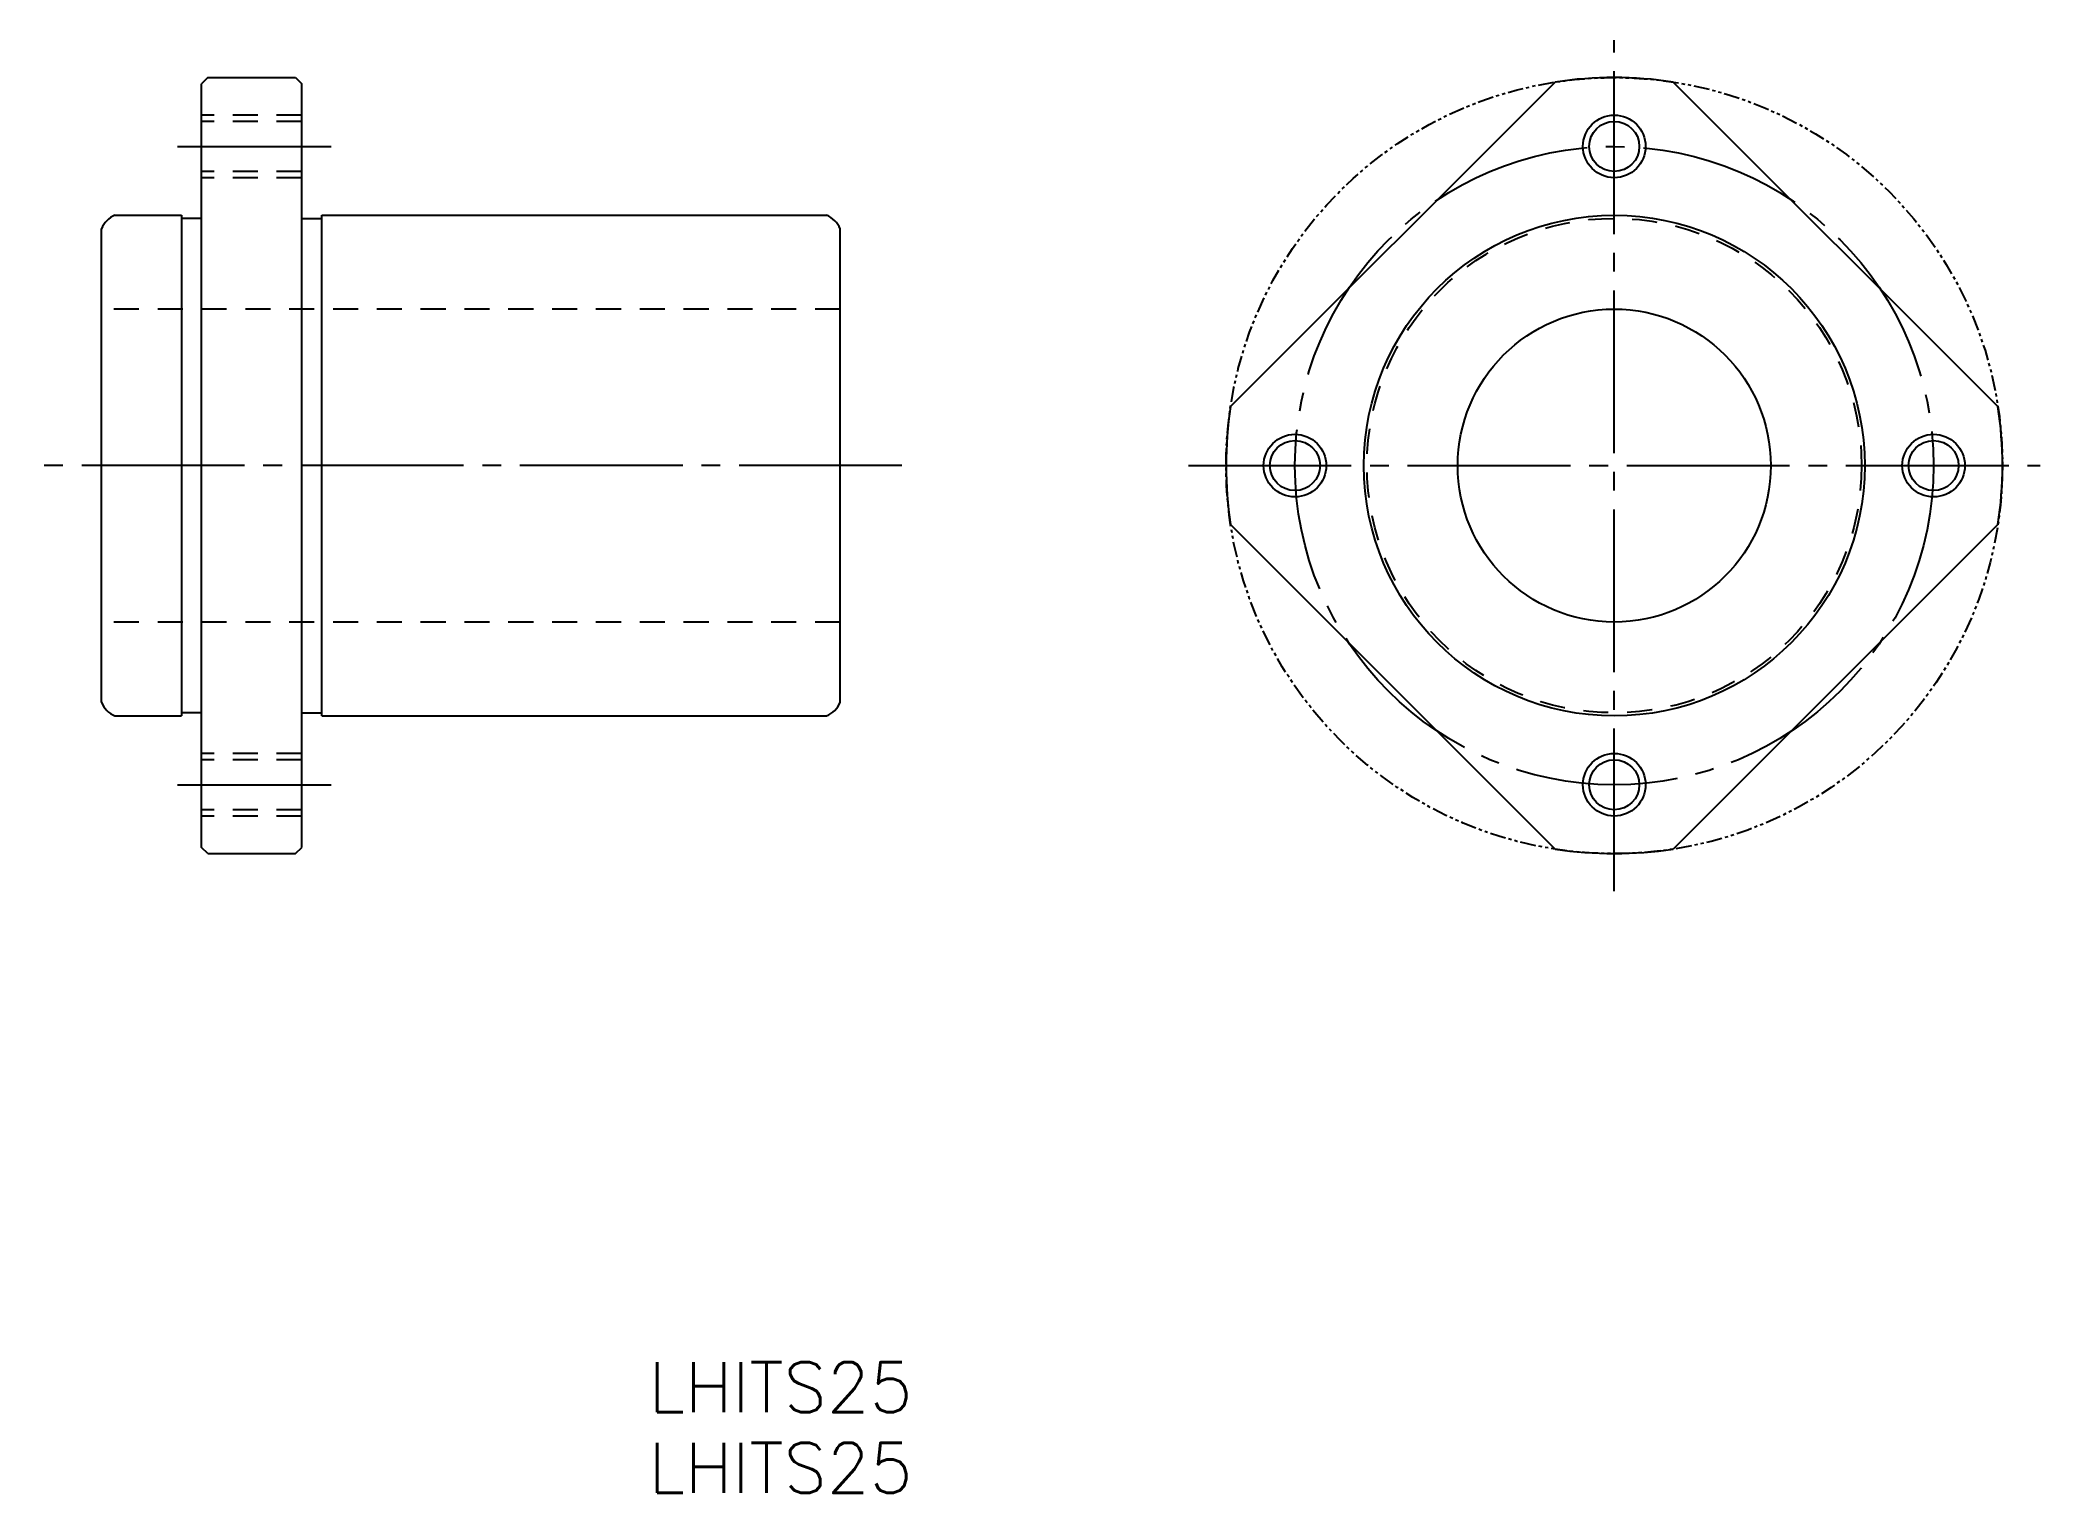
# Model space of a CAD drawing. Extents: x 451 to 611, y 211 to 327.
import ezdxf

# ---------------------------------------------------------------- set-up
doc = ezdxf.new("R2010")
doc.units = 0
for name, pattern in [('CENTER', [17.5, 13, -1.5, 1.5, -1.5]), ('DASHED', [3.5, 2, -1.5]), ('PHANTOM', [2.5, 1.25, -0.25, 0.25, -0.25, 0.25, -0.25])]:
    doc.linetypes.add(name, pattern=pattern)
doc.layers.get('0').update_dxf_attribs({"linetype": 'CONTINUOUS'})
doc.layers.add('CENTER', color=1, linetype='CENTER')
doc.styles.get("Standard").update_dxf_attribs({"font": 'txt.shx', "bigfont": '@extfont2.shx'})

msp = doc.modelspace()

# ---------------------------------------------------------------- linework, layer by layer
at = {"color": 7, "linetype": 'CONTINUOUS'}
for p, q in [((464.69, 324.49), (464.19, 323.99)), ((464.69, 324.49), (471.69, 324.49)), ((471.69, 324.49), (472.19, 323.99)), ((464.19, 262.99), (464.19, 323.99)), ((472.19, 262.99), (472.19, 323.99)), ((572.29, 324.13), (546.37, 298.21)), ((607.65, 298.21), (581.72, 324.13)), ((457.28, 313.49), (462.59, 313.49)), ((462.59, 313.49), (462.59, 273.49)), ((464.19, 313.24), (462.59, 313.24)), ((472.19, 313.24), (473.79, 313.24)), ((473.79, 313.49), (514.1, 313.49)), ((473.79, 273.49), (473.79, 313.49)), ((456.19, 274.58), (456.19, 312.4)), ((515.19, 274.58), (515.19, 312.4)), ((572.29, 262.85), (546.37, 288.78)), ((607.65, 288.78), (581.72, 262.85)), ((457.28, 273.49), (462.59, 273.49)), ((464.19, 273.74), (462.59, 273.74)), ((472.19, 273.74), (473.79, 273.74)), ((473.79, 273.49), (514.1, 273.49)), ((464.69, 262.49), (464.19, 262.99)), ((464.69, 262.49), (471.69, 262.49)), ((471.69, 262.49), (472.19, 262.99))]:
    msp.add_line(p, q, dxfattribs=at)
at = {"color": 3, "linetype": 'DASHED'}
for p, q in [((472.19, 321.49), (464.19, 321.49)), ((472.19, 320.99), (464.19, 320.99)), ((472.19, 316.99), (464.19, 316.99)), ((472.19, 316.49), (464.19, 316.49)), ((515.19, 305.99), (456.19, 305.99)), ((515.19, 280.99), (456.19, 280.99)), ((472.19, 270.49), (464.19, 270.49)), ((472.19, 269.99), (464.19, 269.99)), ((472.19, 265.99), (464.19, 265.99)), ((472.19, 265.49), (464.19, 265.49))]:
    msp.add_line(p, q, dxfattribs=at)
at = {"color": 3, "linetype": 'PHANTOM'}
msp.add_circle((577.01, 293.49), 31, dxfattribs=at)
at = {"color": 3, "linetype": 'CONTINUOUS'}
for centre in [(577.01, 318.99), (551.51, 293.49), (602.51, 293.49), (577.01, 267.99)]:
    msp.add_circle(centre, 2.5, dxfattribs=at)
at = {"color": 7, "linetype": 'CONTINUOUS'}
for centre, radius in [((577.01, 318.99), 2), ((577.01, 293.49), 20), ((577.01, 293.49), 12.5), ((551.51, 293.49), 2), ((602.51, 293.49), 2), ((577.01, 267.99), 2)]:
    msp.add_circle(centre, radius, dxfattribs=at)
at = {"color": 3, "linetype": 'DASHED'}
msp.add_circle((577.01, 293.49), 19.75, dxfattribs=at)
at = {"color": 7, "linetype": 'CONTINUOUS'}
for centre, radius, start, end in [((577.01, 293.49), 31, 81.2493, 98.7507), ((458.04, 311.64), 2, 112.3316, 157.6684), ((513.34, 311.64), 2, 22.3316, 67.6684), ((577.01, 293.49), 31, 171.2493, 188.7507), ((577.01, 293.49), 31, 351.2493, 8.7507), ((458.04, 275.34), 2, 202.3316, 247.6684), ((513.34, 275.34), 2, 292.3316, 337.6684), ((577.01, 293.49), 31, 261.2493, 278.7507)]:
    msp.add_arc(centre, radius, start, end, dxfattribs=at)
at = {"layer": 'CENTER', "color": 1, "linetype": 'CENTER'}
for p, q in [((577.01, 259.49), (577.01, 327.49)), ((462.27, 318.99), (474.54, 318.99)), ((520.12, 293.49), (451.29, 293.49)), ((543.01, 293.49), (611.01, 293.49)), ((462.27, 267.99), (474.54, 267.99))]:
    msp.add_line(p, q, dxfattribs=at)
msp.add_circle((577.01, 293.49), 25.5, dxfattribs=at)

# ---------------------------------------------------------------- texts
at = {"color": 7, "linetype": 'CONTINUOUS'}
for p in [(499.89, 217.86), (499.89, 211.41)]:
    msp.add_text('LHITS25', height=4, dxfattribs=at).set_placement(p)

doc.saveas('drawing.dxf')
